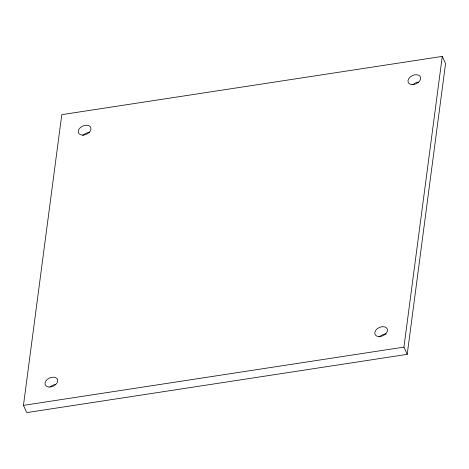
<?xml version="1.0" encoding="UTF-8"?>
<svg xmlns="http://www.w3.org/2000/svg" width="469" height="469" viewBox="0 0 469 469"><rect width="100%" height="100%" fill="white"/><g stroke="black" fill="none" stroke-linecap="round" stroke-linejoin="round"><path stroke-width="0.7" d="M23.45 405.374L61.785 114.653L442.273 56.397L445.55 63.626L407.215 354.347L26.727 412.603L23.45 405.374L403.932 347.119L442.273 56.397M403.932 347.119L407.215 354.347M413.594 84.15A6.695 4.497 -24.4 0 1 418.266 82.046M379.573 336.865A6.695 4.497 -24.4 0 1 386.134 333.905M50.617 386.597A6.695 4.497 -24.4 0 1 55.289 384.492M83.048 135.394A6.695 4.497 -24.4 0 1 89.608 132.44M378.864 336.554A6.695 4.497 -24.4 0 0 387.417 329.431A6.695 4.497 -24.4 0 0 377.094 328.88A6.695 4.497 -24.4 0 0 378.864 336.554M412.093 84.596A6.695 4.497 -24.4 0 0 420.64 77.473A6.695 4.497 -24.4 0 0 410.316 76.922A6.695 4.497 -24.4 0 0 412.093 84.596M49.11 387.042A6.695 4.497 -24.4 0 0 57.664 379.919A6.695 4.497 -24.4 0 0 47.34 379.374A6.695 4.497 -24.4 0 0 49.11 387.042M82.339 135.084A6.695 4.497 -24.4 0 0 90.886 127.961A6.695 4.497 -24.4 0 0 80.562 127.416A6.695 4.497 -24.4 0 0 82.339 135.084"/></g></svg>
